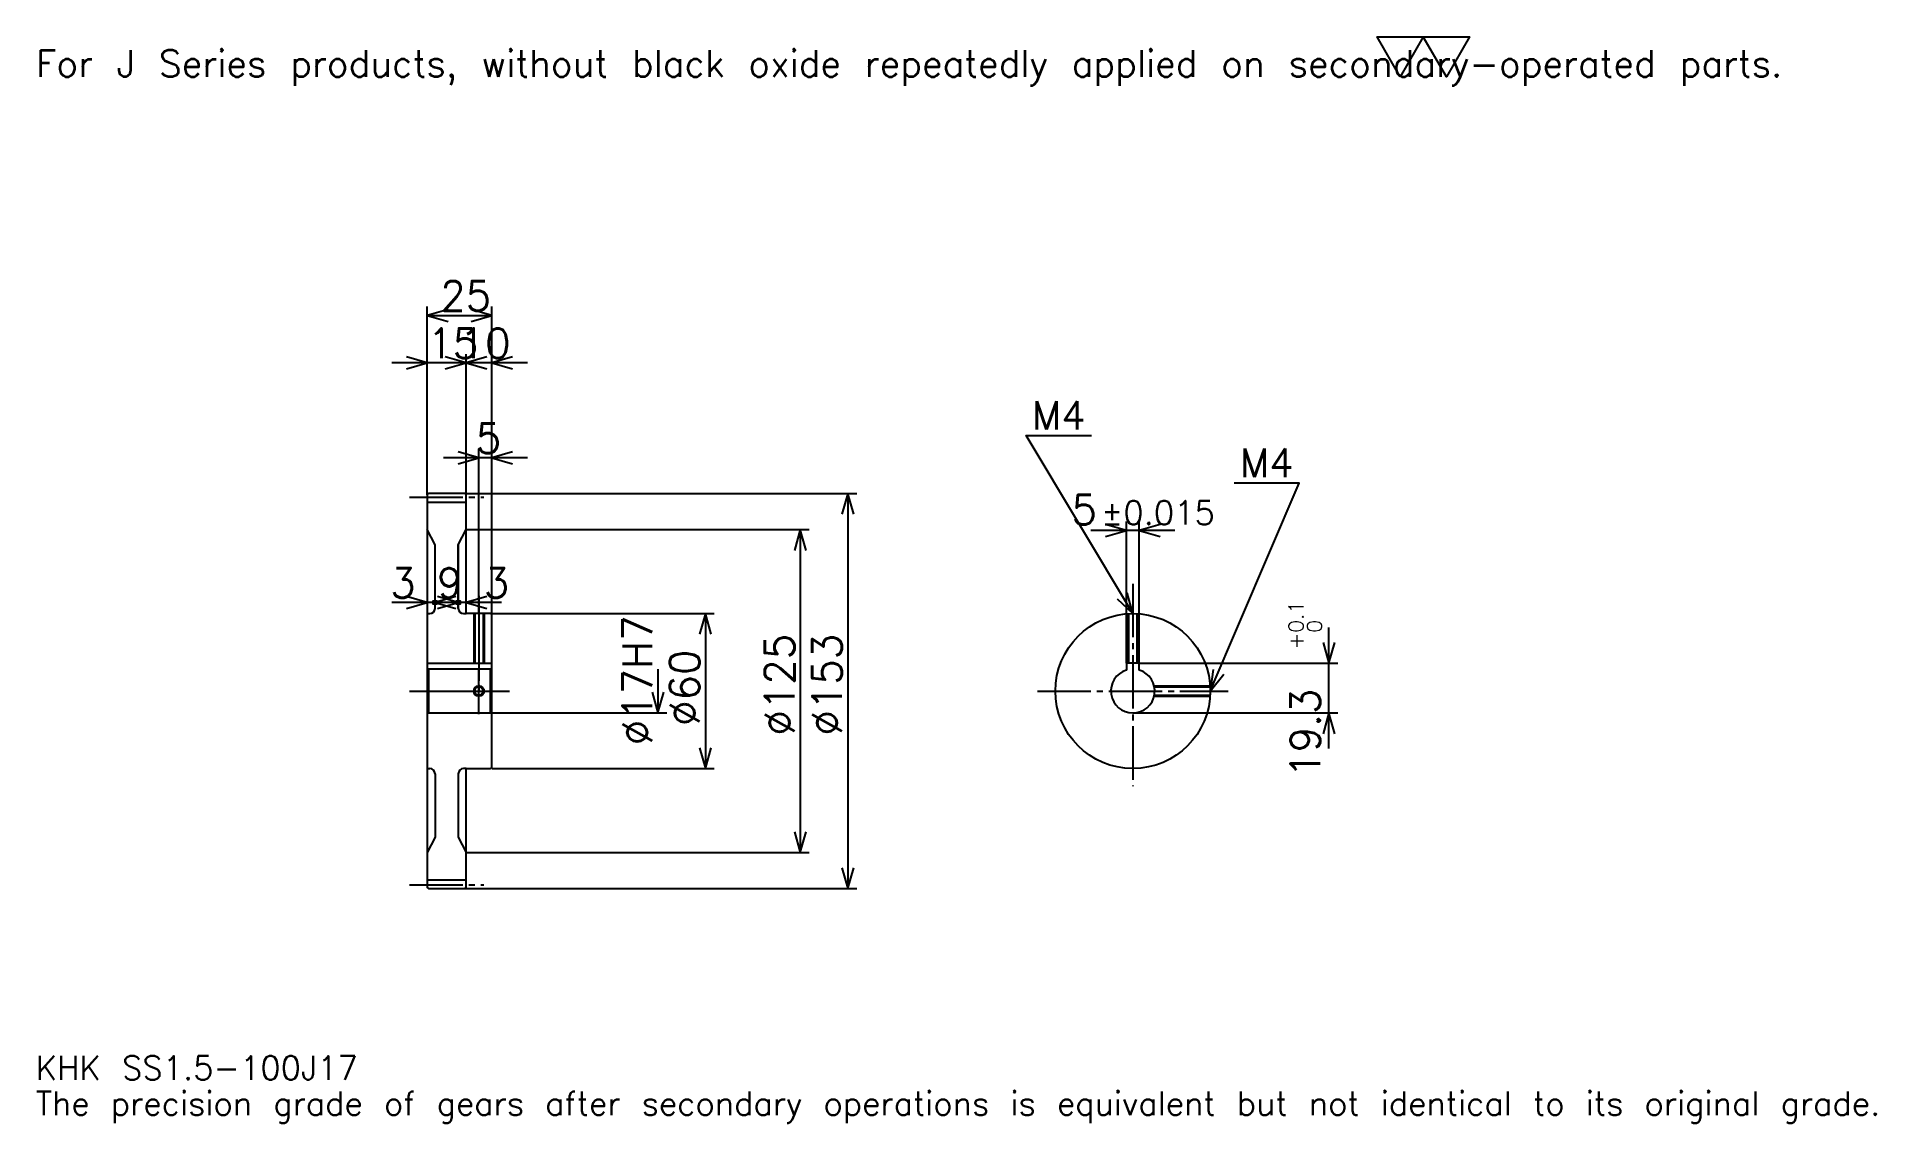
# Model space of a CAD drawing. Extents: x 23 to 736, y 8 to 429.
import ezdxf

# ---------------------------------------------------------------- set-up
doc = ezdxf.new("R2010")
doc.units = 0
doc.linetypes.add('DASHDOT', pattern=[27.567567, 20.675676, -2.297297, 2.297297, -2.297297])
doc.layers.get('0').update_dxf_attribs({"linetype": 'CONTINUOUS'})
doc.layers.add('DASHDOT', color=6, linetype='DASHDOT')
doc.styles.add('KANJI', font='TXT', dxfattribs={"bigfont": 'BIGFONT'})

msp = doc.modelspace()

# ---------------------------------------------------------------- linework, layer by layer
at = {"color": 5}
for p, q in [((174.594589, 252.24324), (174.594589, 324.608093)), ((174.594589, 321.16217), (199.594589, 321.16217)), ((199.594589, 252.24324), (199.594589, 324.608093)), ((203.378372, 302.783783), (160.810806, 302.783783)), ((213.378372, 302.783783), (175.810806, 302.783783)), ((189.594589, 252.24324), (189.594589, 306.229736)), ((213.378372, 266.027039), (180.810806, 266.027039)), ((194.594589, 252.24324), (194.594589, 269.472961)), ((174.594589, 251.74324), (174.594589, 252.24324)), ((189.094589, 252.24324), (199.594589, 252.24324)), ((189.594589, 251.74324), (189.594589, 252.24324)), ((194.594589, 205.74324), (194.594589, 252.24324)), ((194.594589, 205.74324), (194.594589, 252.24324)), ((199.594589, 252.24324), (340.878387, 252.24324)), ((199.594589, 205.24324), (199.594589, 252.24324)), ((337.432434, 252.24324), (337.432434, 99.24324)), ((189.594589, 238.24324), (199.594589, 238.24324)), ((199.594589, 238.24324), (322.5, 238.24324)), ((319.054047, 238.24324), (319.054047, 113.24324)), ((464.121643, 237.905396), (431.554077, 237.905396)), ((445.33783, 186.543243), (445.33783, 241.351349)), ((450.33783, 186.543243), (450.33783, 241.351349)), ((191.378372, 210.040543), (160.810806, 210.040543)), ((200.378372, 210.040543), (163.810806, 210.040543)), ((203.378372, 210.040543), (172.810806, 210.040543)), ((199.594589, 205.74324), (285.743225, 205.74324)), ((282.297302, 205.74324), (282.297302, 145.74324)), ((523.783813, 153.459457), (523.783813, 200.327026)), ((450.33783, 186.543243), (527.229736, 186.543243)), ((263.918915, 184.24324), (263.918915, 167.24324)), ((199.594589, 167.24324), (267.364868, 167.24324)), ((447.83783, 167.24324), (527.229736, 167.24324)), ((199.594589, 145.74324), (285.743225, 145.74324)), ((189.594589, 113.24324), (199.594589, 113.24324)), ((199.594589, 113.24324), (322.5, 113.24324)), ((189.094589, 99.24324), (199.594589, 99.24324)), ((199.594589, 99.24324), (340.878387, 99.24324))]:
    msp.add_line(p, q, dxfattribs=at)
at = {"color": 4}
for p, q in [((174.594589, 248.86824), (189.594589, 248.86824)), ((186.594589, 232.355408), (186.594589, 207.74324)), ((174.594589, 205.74324), (175.594589, 205.74324)), ((188.594589, 205.74324), (189.594589, 205.74324)), ((174.594589, 186.543243), (199.594589, 186.543243)), ((199.594589, 184.74324), (199.094589, 184.24324)), ((174.594589, 166.74324), (175.094589, 167.24324)), ((199.594589, 166.74324), (199.094589, 167.24324)), ((174.594589, 145.74324), (175.594589, 145.74324)), ((186.594589, 143.74324), (186.594589, 119.131073)), ((189.594589, 145.74324), (188.594589, 145.74324)), ((174.594589, 102.61824), (189.594589, 102.61824))]:
    msp.add_line(p, q, dxfattribs=at)
at = {"color": 7}
msp.add_lwpolyline([(551.351379, 413.513519), (542.391907, 429.043243), (578.229736, 429.043243), (569.270325, 413.513519), (560.310852, 429.043243), (551.351379, 413.513519)], dxfattribs=at)
at = {"color": 5}
for points in [[(182.635132, 323.459473), (174.594589, 321.16217), (182.635132, 318.864868)], [(191.554047, 318.864868), (199.594589, 321.16217), (191.554047, 323.459473)], [(166.554047, 300.486481), (174.594589, 302.783783), (166.554047, 305.081085)], [(181.554047, 300.486481), (189.594589, 302.783783), (181.554047, 305.081085)], [(197.635132, 305.081085), (189.594589, 302.783783), (197.635132, 300.486481)], [(207.635132, 305.081085), (199.594589, 302.783783), (207.635132, 300.486481)], [(447.83783, 205.74324), (406.486481, 274.66217), (431.756775, 274.66217)], [(186.554047, 263.729736), (194.594589, 266.027039), (186.554047, 268.32431)], [(207.635132, 268.32431), (199.594589, 266.027039), (207.635132, 263.729736)], [(339.729736, 244.202698), (337.432434, 252.24324), (335.135132, 244.202698)], [(477.83783, 175.74324), (512.297302, 256.283783), (487.027039, 256.283783)], [(321.351349, 230.202698), (319.054047, 238.24324), (316.756744, 230.202698)], [(437.297302, 235.608109), (445.33783, 237.905396), (437.297302, 240.202698)], [(458.378357, 240.202698), (450.33783, 237.905396), (458.378357, 235.608109)], [(441.731079, 211.455994), (447.83783, 205.74324), (445.670959, 213.819901)], [(166.554047, 207.74324), (174.594589, 210.040543), (166.554047, 212.33783)], [(177.594589, 210.040543), (176.905396, 210.729736), (178.283783, 210.729736), (178.283783, 209.351349), (176.905396, 209.351349), (176.905396, 210.729736), (177.594589, 210.040543), (178.283783, 209.351349), (178.283783, 210.729736), (177.594589, 210.040543)], [(185.635132, 212.33783), (177.594589, 210.040543), (185.635132, 207.74324)], [(178.554047, 207.74324), (186.594589, 210.040543), (178.554047, 212.33783)], [(186.594589, 210.040543), (185.905396, 210.729736), (187.283783, 210.729736), (187.283783, 209.351349), (185.905396, 209.351349), (185.905396, 210.729736), (186.594589, 210.040543), (187.283783, 209.351349), (187.283783, 210.729736), (186.594589, 210.040543)], [(197.635132, 212.33783), (189.594589, 210.040543), (197.635132, 207.74324)], [(284.594604, 197.702698), (282.297302, 205.74324), (280, 197.702698)], [(521.486511, 194.583786), (523.783813, 186.543243), (526.081116, 194.583786)], [(478.88855, 184.039246), (477.83783, 175.74324), (483.112793, 182.231918)], [(261.621613, 175.283783), (263.918915, 167.24324), (266.216217, 175.283783)], [(526.081116, 159.202698), (523.783813, 167.24324), (521.486511, 159.202698)], [(280, 153.783783), (282.297302, 145.74324), (284.594604, 153.783783)], [(316.756744, 121.283783), (319.054047, 113.24324), (321.351349, 121.283783)], [(335.135132, 107.283783), (337.432434, 99.24324), (339.729736, 107.283783)]]:
    msp.add_lwpolyline(points, dxfattribs=at)
at = {"color": 4}
for points in [[(189.594589, 251.74324), (189.094589, 252.24324), (175.094589, 252.24324), (174.594589, 251.74324), (174.594589, 166.74324)], [(174.594589, 166.74324), (174.594589, 99.74324), (175.094589, 99.24324), (189.094589, 99.24324), (189.594589, 99.74324), (189.594589, 145.74324), (199.094589, 145.74324), (199.594589, 146.24324), (199.594589, 205.24324), (199.094589, 205.74324), (189.594589, 205.74324), (189.594589, 251.74324)], [(177.594589, 207.74324), (177.594589, 232.355408), (174.594589, 238.24324)], [(186.594589, 207.74324), (186.594589, 232.355408), (189.594589, 238.24324)], [(192.594589, 205.74324), (192.594589, 186.543243)], [(192.974594, 205.74324), (192.974594, 186.543243)], [(196.214584, 205.74324), (196.214584, 186.543243)], [(196.594589, 205.74324), (196.594589, 186.543243)], [(445.83783, 186.543243), (445.83783, 205.676498)], [(446.217834, 186.543243), (446.217834, 205.699463)], [(449.457825, 186.543243), (449.457825, 205.699463)], [(449.83783, 186.543243), (449.83783, 205.676498)], [(450.33783, 183.867279), (450.33783, 186.543243), (445.33783, 186.543243), (445.33783, 183.867279)], [(174.594589, 184.74324), (175.094589, 184.24324), (175.094589, 167.24324), (199.094589, 167.24324), (199.094589, 184.24324), (175.094589, 184.24324)], [(456.099182, 177.74324), (477.771118, 177.74324)], [(456.099182, 173.74324), (477.771118, 173.74324)], [(456.182068, 177.363235), (477.794067, 177.363235)], [(456.182068, 174.123245), (477.794067, 174.123245)], [(177.594589, 143.74324), (177.594589, 119.131073), (174.594589, 113.24324)], [(186.594589, 143.74324), (186.594589, 119.131073), (189.594589, 113.24324)]]:
    msp.add_lwpolyline(points, dxfattribs=at)
for centre, radius in [((447.83783, 175.74324), 30), ((194.594589, 175.74324), 1.62)]:
    msp.add_circle(centre, radius, dxfattribs=at)
at = {"color": 7}
msp.add_circle((194.594589, 175.74324), 2, dxfattribs=at)
at = {"color": 4}
for centre, radius, start, end in [((175.594589, 207.74324), 2, 270, 0), ((188.594589, 207.74324), 2, 180, 270), ((447.83783, 175.74324), 8.5, 107.104634835, 72.895365165), ((175.594589, 143.74324), 2, 0, 90), ((188.594589, 143.74324), 2, 90, 180)]:
    msp.add_arc(centre, radius, start, end, dxfattribs=at)
at = {"layer": 'DASHDOT', "color": 7}
for p, q in [((167.702698, 250.74324), (196.486481, 250.74324)), ((447.83783, 217.229736), (447.83783, 138.851349)), ((194.594589, 205.74324), (194.594589, 175.74324)), ((167.702698, 175.74324), (206.486481, 175.74324)), ((410.945923, 175.74324), (484.729736, 175.74324)), ((167.702698, 100.74324), (196.486481, 100.74324))]:
    msp.add_line(p, q, dxfattribs=at)
for points in [[(194.594589, 212.635132), (194.594589, 179.651352)], [(194.594589, 166.851349), (194.594589, 184.635132)], [(185.702698, 175.74324), (203.486481, 175.74324)]]:
    msp.add_lwpolyline(points, dxfattribs=at)

# ---------------------------------------------------------------- texts
at = {"color": 7, "style": 'KANJI'}
for s, height, p in [('For J Series products, without black oxide repeatedly applied on secondary-operated parts.', 10.337838, (22.972973, 413.513519)), ('25', 11.486486, (179.628372, 323)), ('15', 11.486486, (174.628372, 304.621643)), ('10', 11.486486, (187.128372, 304.621643)), ('M4', 11.027027, (408.783783, 276.959473)), ('5', 11.486486, (193.361481, 267.864868)), ('M4', 11.027027, (489.324341, 258.581085)), ('5', 11.486486, (424.127441, 240.202698)), ('%%p0.015', 9.189189, (435.497681, 240.202698)), ('3', 11.486486, (160.236481, 211.878372)), ('9', 11.486486, (178.361481, 211.878372)), ('3', 11.486486, (196.486481, 211.878372)), ('KHK SS1.5-100J17', 9.189189, (22.972973, 25.270269)), ('The precision grade of gears after secondary operations is equivalent but not identical to its original grade.', 9.189189, (22.972973, 11.486486))]:
    msp.add_text(s, height=height, dxfattribs=at).set_placement(p)
for s, height, p in [('0.1', 5.743243, (513.905396, 198.361649)), ('%%c17H7', 11.486486, (261.621613, 154.780396)), ('0', 5.743243, (521.027039, 198.361649)), ('%%c125', 11.486486, (316.756744, 158.513519)), ('%%c153', 11.486486, (335.135132, 158.513519)), ('+', 5.743243, (513.905396, 191.929214)), ('%%c60', 11.486486, (280, 162.246613)), ('19.3', 11.486486, (520.33783, 142.211151))]:
    msp.add_text(s, height=height, rotation=90, dxfattribs=at).set_placement(p)

doc.saveas('drawing.dxf')
